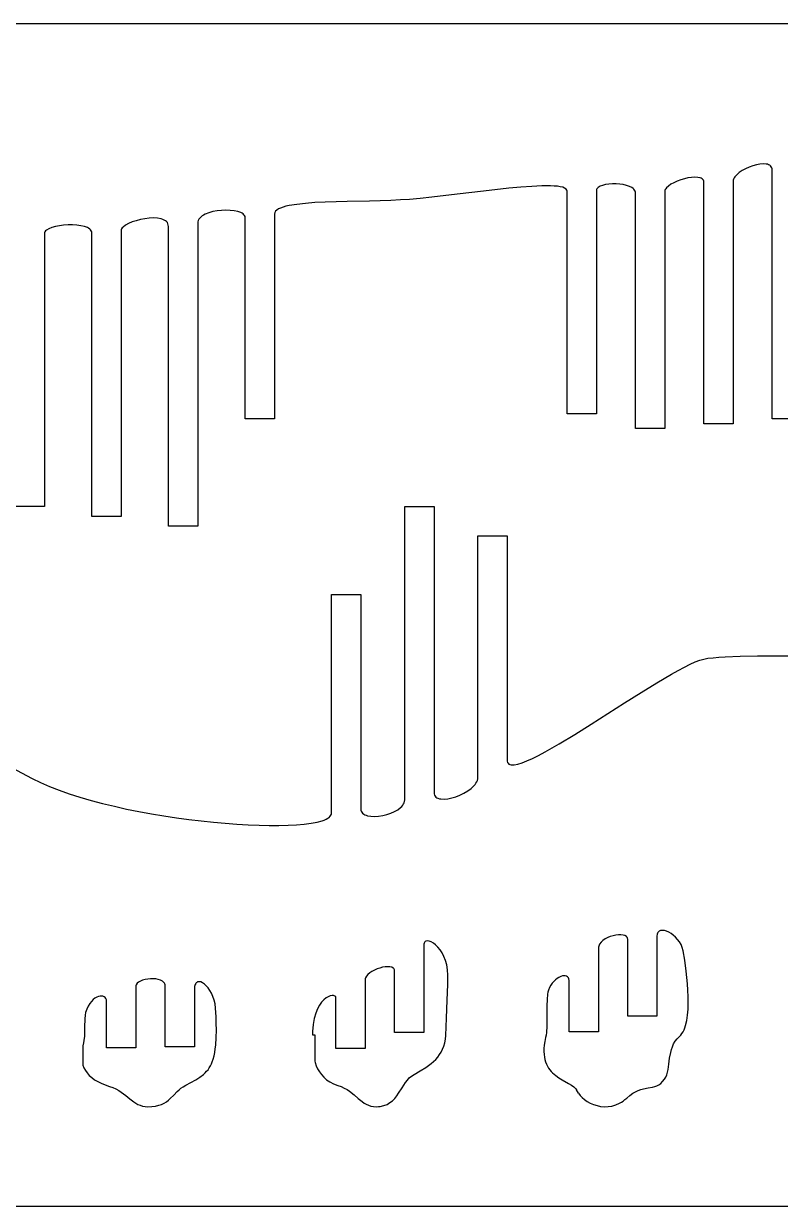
# Model space of a CAD drawing. Extents: x -1907 to 1907, y -3764 to 3764.
# Drawn here: x -977 to -45, y -729 to 729 of the extents above; entities that cross this region are included whole.
import ezdxf

# ---------------------------------------------------------------- set-up
doc = ezdxf.new("R2010")
doc.units = 0
doc.header["$MEASUREMENT"] = 0
doc.layers.get('0').update_dxf_attribs({"linetype": 'CONTINUOUS'})

msp = doc.modelspace()

# ---------------------------------------------------------------- linework, layer by layer
for p, q in [((-1907, 728.8), (1907, 728.8)), ((-74.3, 554.8), (-78.8, 553.5)), ((-70, 555.7), (-74.3, 554.8)), ((-65.9, 556), (-70, 555.7)), ((-62.3, 555.8), (-65.9, 556)), ((-60.7, 555.5), (-62.3, 555.8)), ((-59.2, 555), (-60.7, 555.5)), ((-57.9, 554.4), (-59.2, 555)), ((-56.8, 553.5), (-57.9, 554.4)), ((-150.1, 539.6), (-154.1, 539.3)), ((-146.4, 539.4), (-150.1, 539.6)), ((-143.4, 538.8), (-146.4, 539.4)), ((-100.8, 539.9), (-101.7, 538.6)), ((-98.4, 542.6), (-100.8, 539.9)), ((-95.3, 545.2), (-98.4, 542.6)), ((-91.7, 547.7), (-95.3, 545.2)), ((-87.6, 549.9), (-91.7, 547.7)), ((-83.3, 551.9), (-87.6, 549.9)), ((-78.8, 553.5), (-83.3, 551.9)), ((-56, 552.5), (-56.8, 553.5)), ((-55.3, 551.3), (-56, 552.5)), ((-54.9, 549.9), (-55.3, 551.3)), ((-54.8, 548.3), (-54.9, 549.9)), ((-54.8, 241.8), (-54.8, 548.3)), ((-379, 526), (-410.3, 522.5)), ((-364.4, 527.3), (-379, 526)), ((-350.8, 528.3), (-364.4, 527.3)), ((-338.6, 528.9), (-350.8, 528.3)), ((-328, 528.9), (-338.6, 528.9)), ((-323.4, 528.7), (-328, 528.9)), ((-319.3, 528.4), (-323.4, 528.7)), ((-315.8, 527.8), (-319.3, 528.4)), ((-312.8, 527.1), (-315.8, 527.8)), ((-310.4, 526.1), (-312.8, 527.1)), ((-308.6, 525), (-310.4, 526.1)), ((-307.6, 523.7), (-308.6, 525)), ((-270.6, 525.3), (-271, 524.4)), ((-269.9, 526.2), (-270.6, 525.3)), ((-269.1, 527), (-269.9, 526.2)), ((-266.7, 528.4), (-269.1, 527)), ((-263.6, 529.5), (-266.7, 528.4)), ((-260, 530.4), (-263.6, 529.5)), ((-255.9, 531), (-260, 530.4)), ((-251.6, 531.3), (-255.9, 531)), ((-247.1, 531.3), (-251.6, 531.3)), ((-242.6, 531.1), (-247.1, 531.3)), ((-238.3, 530.5), (-242.6, 531.1)), ((-234.2, 529.5), (-238.3, 530.5)), ((-230.6, 528.3), (-234.2, 529.5)), ((-227.5, 526.7), (-230.6, 528.3)), ((-226.2, 525.7), (-227.5, 526.7)), ((-225.1, 524.7), (-226.2, 525.7)), ((-185.8, 525.4), (-186.5, 524.3)), ((-184.9, 526.5), (-185.8, 525.4)), ((-182.6, 528.7), (-184.9, 526.5)), ((-179.5, 530.8), (-182.6, 528.7)), ((-175.8, 532.8), (-179.5, 530.8)), ((-171.8, 534.6), (-175.8, 532.8)), ((-167.4, 536.2), (-171.8, 534.6)), ((-163, 537.6), (-167.4, 536.2)), ((-158.5, 538.6), (-163, 537.6)), ((-154.1, 539.3), (-158.5, 538.6)), ((-142.1, 538.3), (-143.4, 538.8)), ((-141, 537.6), (-142.1, 538.3)), ((-140.1, 536.8), (-141, 537.6)), ((-139.5, 535.8), (-140.1, 536.8)), ((-139.1, 534.7), (-139.5, 535.8)), ((-138.9, 533.4), (-139.1, 534.7)), ((-138.9, 235.8), (-138.9, 533.4)), ((-102.7, 535.9), (-102.9, 534.6)), ((-102.9, 534.6), (-102.9, 235.8)), ((-102.3, 537.2), (-102.7, 535.9)), ((-101.7, 538.6), (-102.3, 537.2)), ((-550.7, 510.2), (-578.3, 509.7)), ((-524.5, 510.9), (-550.7, 510.2)), ((-512.5, 511.5), (-524.5, 510.9)), ((-501.6, 512.2), (-512.5, 511.5)), ((-488.2, 513.4), (-501.6, 512.2)), ((-473.8, 514.9), (-488.2, 513.4)), ((-442.6, 518.6), (-473.8, 514.9)), ((-410.3, 522.5), (-442.6, 518.6)), ((-307.3, 522.9), (-307.6, 523.7)), ((-307.2, 522.1), (-307.3, 522.9)), ((-307.2, 247.8), (-307.2, 522.1)), ((-271, 524.4), (-271.1, 523.4)), ((-271.1, 523.4), (-271.1, 247.8)), ((-224.2, 523.6), (-225.1, 524.7)), ((-223.6, 522.4), (-224.2, 523.6)), ((-223.2, 521.1), (-223.6, 522.4)), ((-223.1, 519.7), (-223.2, 521.1)), ((-223.1, 229.8), (-223.1, 519.7)), ((-186.9, 523.2), (-187, 522.1)), ((-187, 522.1), (-187, 229.8)), ((-186.5, 524.3), (-186.9, 523.2)), ((-748.7, 495.7), (-753.1, 493.9)), ((-743.8, 497.1), (-748.7, 495.7)), ((-738.5, 498.1), (-743.8, 497.1)), ((-733, 498.7), (-738.5, 498.1)), ((-727.6, 498.9), (-733, 498.7)), ((-722.3, 498.7), (-727.6, 498.9)), ((-717.4, 498.2), (-722.3, 498.7)), ((-713, 497.3), (-717.4, 498.2)), ((-709.2, 495.9), (-713, 497.3)), ((-707.7, 495.1), (-709.2, 495.9)), ((-667.5, 496), (-667.8, 494.2)), ((-666.5, 497.6), (-667.5, 496)), ((-665, 499.1), (-666.5, 497.6)), ((-662.9, 500.4), (-665, 499.1)), ((-660.3, 501.6), (-662.9, 500.4)), ((-657.1, 502.7), (-660.3, 501.6)), ((-653.6, 503.7), (-657.1, 502.7)), ((-649.5, 504.6), (-653.6, 503.7)), ((-640.3, 506.1), (-649.5, 504.6)), ((-629.7, 507.3), (-640.3, 506.1)), ((-617.9, 508.2), (-629.7, 507.3)), ((-605.2, 508.9), (-617.9, 508.2)), ((-578.3, 509.7), (-605.2, 508.9)), ((-847.5, 482.5), (-851.3, 480.4)), ((-843.1, 484.4), (-847.5, 482.5)), ((-838.2, 486), (-843.1, 484.4)), ((-832.9, 487.4), (-838.2, 486)), ((-827.5, 488.4), (-832.9, 487.4)), ((-822, 489.1), (-827.5, 488.4)), ((-816.8, 489.3), (-822, 489.1)), ((-811.8, 489), (-816.8, 489.3)), ((-807.4, 488.2), (-811.8, 489)), ((-805.4, 487.6), (-807.4, 488.2)), ((-803.7, 486.8), (-805.4, 487.6)), ((-802.1, 485.9), (-803.7, 486.8)), ((-800.8, 484.8), (-802.1, 485.9)), ((-799.7, 483.6), (-800.8, 484.8)), ((-798.9, 482.2), (-799.7, 483.6)), ((-798.5, 480.6), (-798.9, 482.2)), ((-762.1, 484.5), (-762.2, 482.8)), ((-762.2, 482.8), (-762.2, 109.6)), ((-761.6, 486.2), (-762.1, 484.5)), ((-760.8, 487.7), (-761.6, 486.2)), ((-759.7, 489.2), (-760.8, 487.7)), ((-758.4, 490.5), (-759.7, 489.2)), ((-756.8, 491.8), (-758.4, 490.5)), ((-755.1, 492.9), (-756.8, 491.8)), ((-753.1, 493.9), (-755.1, 492.9)), ((-706.4, 494.3), (-707.7, 495.1)), ((-705.3, 493.3), (-706.4, 494.3)), ((-704.5, 492.2), (-705.3, 493.3)), ((-704, 491), (-704.5, 492.2)), ((-703.8, 489.8), (-704, 491)), ((-703.8, 241.8), (-703.8, 489.8)), ((-667.8, 494.2), (-667.8, 241.8)), ((-950.9, 471.3), (-951.1, 470.2)), ((-951.1, 470.2), (-951.1, 133.6)), ((-950.5, 472.4), (-950.9, 471.3)), ((-949.7, 473.4), (-950.5, 472.4)), ((-948.6, 474.4), (-949.7, 473.4)), ((-945.7, 476.1), (-948.6, 474.4)), ((-942, 477.6), (-945.7, 476.1)), ((-937.6, 478.8), (-942, 477.6)), ((-932.6, 479.7), (-937.6, 478.8)), ((-927.4, 480.4), (-932.6, 479.7)), ((-921.9, 480.7), (-927.4, 480.4)), ((-916.5, 480.7), (-921.9, 480.7)), ((-911.2, 480.4), (-916.5, 480.7)), ((-906.3, 479.8), (-911.2, 480.4)), ((-901.8, 478.8), (-906.3, 479.8)), ((-898.1, 477.5), (-901.8, 478.8)), ((-896.6, 476.6), (-898.1, 477.5)), ((-895.2, 475.7), (-896.6, 476.6)), ((-894.2, 474.7), (-895.2, 475.7)), ((-893.4, 473.6), (-894.2, 474.7)), ((-892.9, 472.4), (-893.4, 473.6)), ((-892.7, 471.1), (-892.9, 472.4)), ((-892.7, 121.6), (-892.7, 471.1)), ((-856.5, 474.6), (-856.7, 473.4)), ((-856.7, 473.4), (-856.7, 121.6)), ((-856, 475.8), (-856.5, 474.6)), ((-855.2, 477), (-856, 475.8)), ((-854.2, 478.1), (-855.2, 477)), ((-851.3, 480.4), (-854.2, 478.1)), ((-798.3, 478.8), (-798.5, 480.6)), ((-798.3, 109.6), (-798.3, 478.8)), ((-271.1, 247.8), (-307.2, 247.8)), ((-667.8, 241.8), (-703.8, 241.8)), ((-102.9, 235.8), (-138.9, 235.8)), ((-18.7, 241.8), (-54.8, 241.8)), ((-187, 229.8), (-223.1, 229.8)), ((-951.1, 133.6), (-987.2, 133.6)), ((-507.4, -228), (-507.4, 133.6)), ((-507.4, 133.6), (-471.3, 133.6)), ((-471.3, 133.6), (-471.3, -218.9)), ((-856.7, 121.6), (-892.7, 121.6)), ((-762.2, 109.6), (-798.3, 109.6)), ((-417.3, -200.3), (-417.3, 97.5)), ((-417.3, 97.5), (-381.2, 97.5)), ((-381.2, 97.5), (-381.2, -178.6)), ((-597.6, -244), (-597.6, 25.4)), ((-597.6, 25.4), (-561.5, 25.4)), ((-561.5, 25.4), (-561.5, -238.7)), ((-156, -60.7), (-149.6, -57.8)), ((-149.6, -57.8), (-143.9, -55.7)), ((-143.9, -55.7), (-139, -54.3)), ((-139, -54.3), (-133.9, -53.4)), ((-133.9, -53.4), (-127.7, -52.6)), ((-127.7, -52.6), (-120.6, -52)), ((-120.6, -52), (-112.6, -51.4)), ((-112.6, -51.4), (-94.3, -50.7)), ((-94.3, -50.7), (-73.1, -50.4)), ((-73.1, -50.4), (-49.7, -50.3)), ((-49.7, -50.3), (-24.5, -50.4)), ((-196.9, -83.4), (-179, -72.9)), ((-179, -72.9), (-170.7, -68.2)), ((-170.7, -68.2), (-163, -64.2)), ((-163, -64.2), (-156, -60.7)), ((-216.2, -95.4), (-196.9, -83.4)), ((-236.5, -108.2), (-216.2, -95.4)), ((-277.9, -134.7), (-236.5, -108.2)), ((-298, -147.3), (-277.9, -134.7)), ((-334.6, -168.8), (-317.1, -158.8)), ((-317.1, -158.8), (-298, -147.3)), ((-350, -176.8), (-342.6, -173.1)), ((-342.6, -173.1), (-334.6, -168.8)), ((-991.5, -187.9), (-966.1, -201.6)), ((-381.2, -178.6), (-381.1, -180.3)), ((-381.1, -180.3), (-380.6, -181.7)), ((-380.6, -181.7), (-380, -182.8)), ((-380, -182.8), (-379, -183.7)), ((-379, -183.7), (-377.8, -184.3)), ((-377.8, -184.3), (-376.3, -184.7)), ((-376.3, -184.7), (-374.7, -184.8)), ((-374.7, -184.8), (-372.7, -184.7)), ((-372.7, -184.7), (-368.2, -183.9)), ((-368.2, -183.9), (-362.9, -182.3)), ((-362.9, -182.3), (-356.8, -179.9)), ((-356.8, -179.9), (-350, -176.8)), ((-966.1, -201.6), (-955.9, -206.6)), ((-418.6, -205.6), (-417.9, -203.8)), ((-417.9, -203.8), (-417.4, -202.1)), ((-417.4, -202.1), (-417.3, -200.3)), ((-955.9, -206.6), (-944.9, -211.4)), ((-944.9, -211.4), (-933.1, -216)), ((-933.1, -216), (-920.5, -220.4)), ((-434.4, -219.6), (-429.8, -216.9)), ((-429.8, -216.9), (-425.7, -213.9)), ((-425.7, -213.9), (-422.3, -210.7)), ((-422.3, -210.7), (-420.8, -209)), ((-420.8, -209), (-419.6, -207.3)), ((-419.6, -207.3), (-418.6, -205.6)), ((-920.5, -220.4), (-907.4, -224.6)), ((-907.4, -224.6), (-893.6, -228.6)), ((-893.6, -228.6), (-879.4, -232.3)), ((-879.4, -232.3), (-864.8, -235.8)), ((-509.7, -234.5), (-508.7, -232.9)), ((-508.7, -232.9), (-508, -231.3)), ((-508, -231.3), (-507.6, -229.7)), ((-507.6, -229.7), (-507.4, -228)), ((-471.3, -218.9), (-471.2, -220.6)), ((-471.2, -220.6), (-470.7, -222)), ((-470.7, -222), (-470, -223.3)), ((-470, -223.3), (-469, -224.4)), ((-469, -224.4), (-467.8, -225.2)), ((-467.8, -225.2), (-466.4, -225.9)), ((-466.4, -225.9), (-464.7, -226.4)), ((-464.7, -226.4), (-462.9, -226.7)), ((-462.9, -226.7), (-458.8, -226.9)), ((-458.8, -226.9), (-454.2, -226.4)), ((-454.2, -226.4), (-449.3, -225.4)), ((-449.3, -225.4), (-444.3, -223.9)), ((-444.3, -223.9), (-439.3, -221.9)), ((-439.3, -221.9), (-434.4, -219.6)), ((-864.8, -235.8), (-849.9, -239.1)), ((-849.9, -239.1), (-834.7, -242.1)), ((-834.7, -242.1), (-819.4, -244.9)), ((-819.4, -244.9), (-804, -247.5)), ((-804, -247.5), (-788.5, -249.8)), ((-599.3, -248.1), (-598.3, -246.8)), ((-598.3, -246.8), (-597.7, -245.4)), ((-597.7, -245.4), (-597.6, -244)), ((-561.5, -238.7), (-561.3, -240.4)), ((-561.3, -240.4), (-560.9, -241.8)), ((-560.9, -241.8), (-560.2, -243.2)), ((-560.2, -243.2), (-559.2, -244.3)), ((-559.2, -244.3), (-557.9, -245.3)), ((-557.9, -245.3), (-556.5, -246.2)), ((-556.5, -246.2), (-554.9, -246.9)), ((-554.9, -246.9), (-553, -247.4)), ((-553, -247.4), (-549, -248.1)), ((-539.5, -247.9), (-534.5, -247.1)), ((-534.5, -247.1), (-529.4, -245.9)), ((-529.4, -245.9), (-524.5, -244.3)), ((-524.5, -244.3), (-520, -242.3)), ((-520, -242.3), (-515.9, -240)), ((-515.9, -240), (-512.4, -237.3)), ((-512.4, -237.3), (-511, -235.9)), ((-511, -235.9), (-509.7, -234.5)), ((-788.5, -249.8), (-773.2, -251.9)), ((-773.2, -251.9), (-758, -253.8)), ((-758, -253.8), (-743, -255.3)), ((-743, -255.3), (-728.3, -256.7)), ((-728.3, -256.7), (-714, -257.8)), ((-714, -257.8), (-700.2, -258.6)), ((-700.2, -258.6), (-686.8, -259.1)), ((-686.8, -259.1), (-674.2, -259.4)), ((-674.2, -259.4), (-662.2, -259.4)), ((-662.2, -259.4), (-650.9, -259.1)), ((-650.9, -259.1), (-640.6, -258.6)), ((-640.6, -258.6), (-631.1, -257.8)), ((-631.1, -257.8), (-622.7, -256.7)), ((-622.7, -256.7), (-615.3, -255.3)), ((-615.3, -255.3), (-609.1, -253.6)), ((-609.1, -253.6), (-606.5, -252.7)), ((-606.5, -252.7), (-604.2, -251.7)), ((-604.2, -251.7), (-602.2, -250.6)), ((-602.2, -250.6), (-600.6, -249.4)), ((-600.6, -249.4), (-599.3, -248.1)), ((-549, -248.1), (-544.4, -248.3)), ((-544.4, -248.3), (-539.5, -247.9)), ((-196.4, -393.3), (-196.7, -396)), ((-196, -392.2), (-196.4, -393.3)), ((-195.5, -391.2), (-196, -392.2)), ((-194.9, -390.4), (-195.5, -391.2)), ((-194.1, -389.8), (-194.9, -390.4)), ((-192.3, -388.9), (-194.1, -389.8)), ((-190.1, -388.7), (-192.3, -388.9)), ((-187.6, -388.9), (-190.1, -388.7)), ((-185, -389.6), (-187.6, -388.9)), ((-182.2, -390.8), (-185, -389.6)), ((-179.4, -392.5), (-182.2, -390.8)), ((-176.6, -394.5), (-179.4, -392.5)), ((-483.8, -405.7), (-483.9, -406.9)), ((-483.9, -406.9), (-483.9, -514.7)), ((-483.6, -404.6), (-483.8, -405.7)), ((-483.2, -403.8), (-483.6, -404.6)), ((-482.7, -403), (-483.2, -403.8)), ((-482, -402.5), (-482.7, -403)), ((-481.2, -402.1), (-482, -402.5)), ((-479.4, -401.7), (-481.2, -402.1)), ((-477.1, -402), (-479.4, -401.7)), ((-474.7, -402.9), (-477.1, -402)), ((-472, -404.5), (-474.7, -402.9)), ((-469.3, -406.6), (-472, -404.5)), ((-466.5, -409.3), (-469.3, -406.6)), ((-268.5, -408.1), (-268.8, -409.5)), ((-268, -406.8), (-268.5, -408.1)), ((-267.3, -405.5), (-268, -406.8)), ((-265.5, -403.2), (-267.3, -405.5)), ((-263.2, -401.1), (-265.5, -403.2)), ((-260.5, -399.2), (-263.2, -401.1)), ((-257.4, -397.6), (-260.5, -399.2)), ((-254.2, -396.3), (-257.4, -397.6)), ((-250.8, -395.3), (-254.2, -396.3)), ((-247.5, -394.6), (-250.8, -395.3)), ((-244.2, -394.2), (-247.5, -394.6)), ((-241.2, -394.2), (-244.2, -394.2)), ((-238.4, -394.5), (-241.2, -394.2)), ((-236.1, -395.2), (-238.4, -394.5)), ((-234.3, -396.2), (-236.1, -395.2)), ((-233.7, -396.9), (-234.3, -396.2)), ((-233.2, -397.6), (-233.7, -396.9)), ((-232.9, -398.5), (-233.2, -397.6)), ((-232.8, -399.5), (-232.9, -398.5)), ((-232.8, -494.3), (-232.8, -399.5)), ((-196.7, -396), (-196.7, -494.3)), ((-173.9, -397), (-176.6, -394.5)), ((-171.3, -399.8), (-173.9, -397)), ((-169.1, -402.9), (-171.3, -399.8)), ((-167.1, -406.3), (-169.1, -402.9)), ((-165.6, -409.9), (-167.1, -406.3)), ((-463.9, -412.6), (-466.5, -409.3)), ((-461.4, -416.4), (-463.9, -412.6)), ((-459.1, -420.8), (-461.4, -416.4)), ((-457.2, -425.8), (-459.1, -420.8)), ((-268.8, -409.5), (-268.9, -410.9)), ((-268.9, -410.9), (-268.9, -513.7)), ((-164.6, -413.8), (-165.6, -409.9)), ((-162.6, -425.2), (-164.6, -413.8)), ((-541.4, -436.2), (-544.6, -437.6)), ((-538, -435.1), (-541.4, -436.2)), ((-534.7, -434.2), (-538, -435.1)), ((-531.4, -433.7), (-534.7, -434.2)), ((-528.4, -433.5), (-531.4, -433.7)), ((-525.6, -433.6), (-528.4, -433.5)), ((-523.3, -434.2), (-525.6, -433.6)), ((-521.5, -435.1), (-523.3, -434.2)), ((-520.9, -435.8), (-521.5, -435.1)), ((-520.4, -436.6), (-520.9, -435.8)), ((-520.1, -437.5), (-520.4, -436.6)), ((-455.7, -431.2), (-457.2, -425.8)), ((-454.7, -437.2), (-455.7, -431.2)), ((-454.2, -443.7), (-454.7, -437.2)), ((-160.6, -439.1), (-162.6, -425.2)), ((-832.9, -451.1), (-835.2, -452.4)), ((-830.1, -450.1), (-832.9, -451.1)), ((-827.1, -449.2), (-830.1, -450.1)), ((-823.8, -448.7), (-827.1, -449.2)), ((-820.5, -448.4), (-823.8, -448.7)), ((-817.1, -448.3), (-820.5, -448.4)), ((-813.8, -448.6), (-817.1, -448.3)), ((-810.8, -449.2), (-813.8, -448.6)), ((-808.1, -450), (-810.8, -449.2)), ((-805.8, -451.2), (-808.1, -450)), ((-804, -452.8), (-805.8, -451.2)), ((-555.9, -448.5), (-556, -449.6)), ((-556, -449.6), (-556, -534.1)), ((-555.6, -447.3), (-555.9, -448.5)), ((-554.5, -445.1), (-555.6, -447.3)), ((-552.7, -443), (-554.5, -445.1)), ((-550.4, -441), (-552.7, -443)), ((-547.7, -439.2), (-550.4, -441)), ((-544.6, -437.6), (-547.7, -439.2)), ((-520, -438.5), (-520.1, -437.5)), ((-520, -514.7), (-520, -438.5)), ((-454.4, -455.5), (-454.2, -443.7)), ((-323.8, -451.5), (-325.7, -453.8)), ((-321.7, -449.5), (-323.8, -451.5)), ((-319.6, -447.9), (-321.7, -449.5)), ((-317.4, -446.6), (-319.6, -447.9)), ((-315.3, -445.6), (-317.4, -446.6)), ((-313.2, -444.9), (-315.3, -445.6)), ((-311.3, -444.6), (-313.2, -444.9)), ((-309.6, -444.7), (-311.3, -444.6)), ((-308, -445.1), (-309.6, -444.7)), ((-306.7, -445.9), (-308, -445.1)), ((-305.8, -447), (-306.7, -445.9)), ((-305.1, -448.5), (-305.8, -447)), ((-304.9, -450.5), (-305.1, -448.5)), ((-304.9, -513.7), (-304.9, -450.5)), ((-159, -454.6), (-160.6, -439.1)), ((-838.4, -456.6), (-838.5, -457.6)), ((-838.5, -457.6), (-838.5, -533.5)), ((-838.1, -455.7), (-838.4, -456.6)), ((-836.9, -453.9), (-838.1, -455.7)), ((-835.2, -452.4), (-836.9, -453.9)), ((-803.3, -453.7), (-804, -452.8)), ((-802.8, -454.6), (-803.3, -453.7)), ((-802.5, -455.7), (-802.8, -454.6)), ((-802.4, -456.9), (-802.5, -455.7)), ((-802.4, -532.1), (-802.4, -456.9)), ((-766.1, -457.7), (-766.4, -461)), ((-766.4, -461), (-766.4, -532.1)), ((-765.3, -455.2), (-766.1, -457.7)), ((-764.8, -454.2), (-765.3, -455.2)), ((-764.1, -453.4), (-764.8, -454.2)), ((-763.4, -452.8), (-764.1, -453.4)), ((-762.6, -452.3), (-763.4, -452.8)), ((-761.7, -452.1), (-762.6, -452.3)), ((-760.7, -452), (-761.7, -452.1)), ((-758.6, -452.3), (-760.7, -452)), ((-756.4, -453.3), (-758.6, -452.3)), ((-754.1, -454.8), (-756.4, -453.3)), ((-751.7, -456.9), (-754.1, -454.8)), ((-749.4, -459.5), (-751.7, -456.9)), ((-747.2, -462.7), (-749.4, -459.5)), ((-745.2, -466.2), (-747.2, -462.7)), ((-743.5, -470.2), (-745.2, -466.2)), ((-454.9, -474.8), (-454.4, -455.5)), ((-331.1, -464.7), (-331.6, -467.4)), ((-330.4, -462.3), (-331.1, -464.7)), ((-329.1, -459.2), (-330.4, -462.3)), ((-327.5, -456.3), (-329.1, -459.2)), ((-325.7, -453.8), (-327.5, -456.3)), ((-158.5, -462.5), (-159, -454.6)), ((-158.2, -470.5), (-158.5, -462.5)), ((-895.2, -478.8), (-897.1, -482)), ((-893.1, -476.2), (-895.2, -478.8)), ((-891, -474), (-893.1, -476.2)), ((-888.8, -472.3), (-891, -474)), ((-886.7, -471), (-888.8, -472.3)), ((-884.6, -470.2), (-886.7, -471)), ((-882.6, -469.7), (-884.6, -470.2)), ((-880.7, -469.7), (-882.6, -469.7)), ((-879, -469.9), (-880.7, -469.7)), ((-877.5, -470.5), (-879, -469.9)), ((-876.3, -471.5), (-877.5, -470.5)), ((-875.4, -472.7), (-876.3, -471.5)), ((-874.8, -474.2), (-875.4, -472.7)), ((-874.6, -475.9), (-874.8, -474.2)), ((-874.6, -533.5), (-874.6, -475.9)), ((-742.1, -474.6), (-743.5, -470.2)), ((-741, -479.4), (-742.1, -474.6)), ((-740.4, -484.4), (-741, -479.4)), ((-612.3, -480.8), (-614.7, -485.4)), ((-609.7, -477.1), (-612.3, -480.8)), ((-606.9, -474.1), (-609.7, -477.1)), ((-604.2, -471.9), (-606.9, -474.1)), ((-601.5, -470.4), (-604.2, -471.9)), ((-599, -469.4), (-601.5, -470.4)), ((-596.8, -469), (-599, -469.4)), ((-594.9, -469.1), (-596.8, -469)), ((-593.4, -469.6), (-594.9, -469.1)), ((-592.4, -470.5), (-593.4, -469.6)), ((-592.2, -471.1), (-592.4, -470.5)), ((-592.1, -471.7), (-592.2, -471.1)), ((-592.1, -534.1), (-592.1, -471.7)), ((-455.8, -497), (-454.9, -474.8)), ((-332.1, -474), (-332.3, -481.7)), ((-331.6, -467.4), (-332.1, -474)), ((-158.4, -486), (-158.2, -478.4)), ((-158.2, -478.4), (-158.2, -470.5)), ((-901.1, -493.3), (-901.5, -497.6)), ((-900.4, -489.9), (-901.1, -493.3)), ((-898.8, -485.7), (-900.4, -489.9)), ((-897.1, -482), (-898.8, -485.7)), ((-739.7, -495.4), (-740.4, -484.4)), ((-739.4, -503), (-739.7, -495.4)), ((-616.9, -490.9), (-618.7, -497.3)), ((-614.7, -485.4), (-616.9, -490.9)), ((-332.3, -481.7), (-332.3, -490)), ((-332.3, -490), (-332.2, -498.5)), ((-196.7, -494.3), (-232.8, -494.3)), ((-160, -499.9), (-159, -493.2)), ((-159, -493.2), (-158.4, -486)), ((-901.6, -507.8), (-901.7, -513.4)), ((-901.5, -497.6), (-901.6, -507.8)), ((-739.3, -511.6), (-739.4, -503)), ((-620.1, -504.8), (-620.9, -513.3)), ((-618.7, -497.3), (-620.1, -504.8)), ((-456.9, -518.2), (-455.8, -497)), ((-332.3, -506.8), (-332.8, -514.4)), ((-332.2, -498.5), (-332.3, -506.8)), ((-163.4, -511.4), (-162.4, -508.8)), ((-162.4, -508.8), (-161.5, -506)), ((-161.5, -506), (-160, -499.9)), ((-902.5, -524.6), (-903.5, -529.8)), ((-901.9, -519), (-902.5, -524.6)), ((-901.7, -513.4), (-901.9, -519)), ((-740.1, -530), (-739.5, -520.7)), ((-739.5, -520.7), (-739.3, -511.6)), ((-620.9, -513.3), (-620.9, -517.4)), ((-620.9, -517.4), (-618.1, -517.4)), ((-618.1, -517.4), (-618.1, -549.7)), ((-483.9, -514.7), (-520, -514.7)), ((-458.1, -527.3), (-457.3, -522.9)), ((-457.3, -522.9), (-456.9, -518.2)), ((-333.8, -520.9), (-334.8, -525.6)), ((-333.2, -517.8), (-333.8, -520.9)), ((-332.8, -514.4), (-333.2, -517.8)), ((-268.9, -513.7), (-304.9, -513.7)), ((-174.3, -525.4), (-171.8, -522.3)), ((-171.8, -522.3), (-168.9, -519.3)), ((-168.9, -519.3), (-167.3, -517.7)), ((-167.3, -517.7), (-165.9, -515.8)), ((-165.9, -515.8), (-164.6, -513.7)), ((-164.6, -513.7), (-163.4, -511.4)), ((-903.5, -529.8), (-903.6, -530.4)), ((-903.6, -530.4), (-903.6, -554.7)), ((-838.5, -533.5), (-874.6, -533.5)), ((-766.4, -532.1), (-802.4, -532.1)), ((-742.2, -543.4), (-741.4, -539)), ((-741.4, -539), (-740.7, -534.6)), ((-740.7, -534.6), (-740.1, -530)), ((-556, -534.1), (-592.1, -534.1)), ((-464.4, -541.8), (-462.4, -538.6)), ((-462.4, -538.6), (-460.7, -535.1)), ((-460.7, -535.1), (-459.2, -531.3)), ((-459.2, -531.3), (-458.1, -527.3)), ((-335.9, -534.1), (-336, -537.9)), ((-336, -537.9), (-335.8, -541.5)), ((-335.5, -530), (-335.9, -534.1)), ((-334.8, -525.6), (-335.5, -530)), ((-181.1, -546.3), (-179.8, -539.1)), ((-179.8, -539.1), (-178.9, -535.6)), ((-178.9, -535.6), (-177.7, -532.1)), ((-177.7, -532.1), (-176.2, -528.7)), ((-176.2, -528.7), (-174.3, -525.4)), ((-746.6, -555.8), (-745.4, -553.2)), ((-745.4, -553.2), (-744.3, -550.5)), ((-744.3, -550.5), (-743.3, -547.5)), ((-743.3, -547.5), (-742.2, -543.4)), ((-618.1, -549.7), (-617.7, -551.6)), ((-617.7, -551.6), (-616.3, -555.5)), ((-477.9, -555.3), (-474.8, -552.9)), ((-474.8, -552.9), (-471.9, -550.4)), ((-471.9, -550.4), (-469.1, -547.7)), ((-469.1, -547.7), (-466.7, -544.9)), ((-466.7, -544.9), (-464.4, -541.8)), ((-335.8, -541.5), (-335.4, -544.9)), ((-335.4, -544.9), (-334.7, -548)), ((-334.7, -548), (-333.9, -550.9)), ((-333.9, -550.9), (-332.8, -553.6)), ((-332.8, -553.6), (-331.6, -556.1)), ((-183, -560.3), (-181.9, -553.4)), ((-181.9, -553.4), (-181.1, -546.3)), ((-903.6, -554.7), (-902.4, -558)), ((-902.4, -558), (-900.6, -561.3)), ((-900.6, -561.3), (-898.4, -564.4)), ((-898.4, -564.4), (-895.8, -567.4)), ((-895.8, -567.4), (-892.8, -570.1)), ((-759.7, -569.7), (-755.2, -566.2)), ((-755.2, -566.2), (-753.2, -564.4)), ((-753.2, -564.4), (-751.3, -562.4)), ((-751.3, -562.4), (-749.6, -560.4)), ((-749.6, -560.4), (-748.1, -558.2)), ((-748.1, -558.2), (-746.6, -555.8)), ((-616.3, -555.5), (-614.6, -559.4)), ((-614.6, -559.4), (-612.5, -563.1)), ((-612.5, -563.1), (-610, -566.5)), ((-610, -566.5), (-607, -569.8)), ((-501.7, -570.6), (-499, -568.2)), ((-499, -568.2), (-495.9, -566.2)), ((-495.9, -566.2), (-488.3, -561.9)), ((-488.3, -561.9), (-481.2, -557.6)), ((-481.2, -557.6), (-477.9, -555.3)), ((-331.6, -556.1), (-330.2, -558.4)), ((-330.2, -558.4), (-328.7, -560.6)), ((-328.7, -560.6), (-327, -562.5)), ((-327, -562.5), (-325.2, -564.4)), ((-325.2, -564.4), (-321.4, -567.7)), ((-321.4, -567.7), (-317.4, -570.5)), ((-185.9, -569.5), (-184.6, -566.6)), ((-184.6, -566.6), (-183.7, -563.5)), ((-183.7, -563.5), (-183, -560.3)), ((-892.8, -570.1), (-889.3, -572.7)), ((-889.3, -572.7), (-885.4, -575.1)), ((-885.4, -575.1), (-881, -577.2)), ((-881, -577.2), (-876.2, -579.2)), ((-876.2, -579.2), (-870.9, -581)), ((-870.9, -581), (-866.8, -582.5)), ((-866.8, -582.5), (-863, -584.1)), ((-782.9, -583.3), (-780.2, -581.4)), ((-780.2, -581.4), (-777.1, -579.6)), ((-777.1, -579.6), (-770.6, -576.2)), ((-770.6, -576.2), (-764.8, -572.9)), ((-764.8, -572.9), (-759.7, -569.7)), ((-607, -569.8), (-603.5, -572.7)), ((-603.5, -572.7), (-599.5, -575.4)), ((-599.5, -575.4), (-594.9, -577.7)), ((-594.9, -577.7), (-589.7, -579.7)), ((-589.7, -579.7), (-585.6, -581.2)), ((-585.6, -581.2), (-581.8, -583)), ((-581.8, -583), (-578.4, -584.9)), ((-514.9, -589.5), (-510.6, -582.8)), ((-510.6, -582.8), (-506.4, -576.3)), ((-506.4, -576.3), (-504.1, -573.3)), ((-504.1, -573.3), (-501.7, -570.6)), ((-317.4, -570.5), (-313.4, -573)), ((-313.4, -573), (-305.5, -577.4)), ((-305.5, -577.4), (-302, -579.5)), ((-302, -579.5), (-299.1, -581.6)), ((-299.1, -581.6), (-296.7, -583.8)), ((-213.4, -584.1), (-207.5, -582.9)), ((-207.5, -582.9), (-202.1, -581.9)), ((-202.1, -581.9), (-199.5, -581.2)), ((-199.5, -581.2), (-197, -580.3)), ((-197, -580.3), (-194.5, -579)), ((-194.5, -579), (-192.1, -577.3)), ((-192.1, -577.3), (-189.8, -575)), ((-189.8, -575), (-187.5, -572.2)), ((-187.5, -572.2), (-185.9, -569.5)), ((-863, -584.1), (-859.6, -586)), ((-859.6, -586), (-856.5, -587.9)), ((-856.5, -587.9), (-851, -592.1)), ((-851, -592.1), (-846, -596.2)), ((-846, -596.2), (-841.1, -600)), ((-798.4, -598.1), (-796.1, -596.1)), ((-796.1, -596.1), (-791.8, -591.8)), ((-791.8, -591.8), (-787.6, -587.4)), ((-787.6, -587.4), (-785.3, -585.3)), ((-785.3, -585.3), (-782.9, -583.3)), ((-578.4, -584.9), (-575.3, -587)), ((-575.3, -587), (-569.8, -591.3)), ((-569.8, -591.3), (-564.8, -595.7)), ((-564.8, -595.7), (-559.9, -599.7)), ((-522.5, -598.6), (-519.7, -595.8)), ((-519.7, -595.8), (-517.2, -592.7)), ((-517.2, -592.7), (-514.9, -589.5)), ((-296.7, -583.8), (-295.8, -585.1)), ((-293.5, -589.2), (-295.8, -585.1)), ((-293.5, -589.2), (-291.4, -592)), ((-291.4, -592), (-288.8, -594.7)), ((-288.8, -594.7), (-285.8, -597.2)), ((-285.8, -597.2), (-282.5, -599.5)), ((-238.3, -599), (-236.1, -597.3)), ((-236.1, -597.3), (-234, -595.4)), ((-234, -595.4), (-230.2, -592.1)), ((-230.2, -592.1), (-226.5, -589.5)), ((-226.5, -589.5), (-223, -587.5)), ((-223, -587.5), (-219.7, -586)), ((-219.7, -586), (-216.5, -584.9)), ((-216.5, -584.9), (-213.4, -584.1)), ((-841.1, -600), (-838.7, -601.7)), ((-838.7, -601.7), (-836.1, -603.1)), ((-836.1, -603.1), (-833.3, -604.3)), ((-833.3, -604.3), (-830.3, -605.2)), ((-830.3, -605.2), (-827.1, -605.8)), ((-827.1, -605.8), (-823.6, -606)), ((-823.6, -606), (-818.6, -605.8)), ((-818.6, -605.8), (-814.1, -605.2)), ((-814.1, -605.2), (-810.2, -604.3)), ((-810.2, -604.3), (-806.7, -603.1)), ((-806.7, -603.1), (-803.7, -601.6)), ((-803.7, -601.6), (-800.9, -599.9)), ((-800.9, -599.9), (-798.4, -598.1)), ((-559.9, -599.7), (-557.5, -601.5)), ((-557.5, -601.5), (-554.9, -603)), ((-554.9, -603), (-552.1, -604.3)), ((-552.1, -604.3), (-549.1, -605.2)), ((-549.1, -605.2), (-545.9, -605.8)), ((-545.9, -605.8), (-542.4, -606)), ((-542.4, -606), (-539.8, -605.9)), ((-539.8, -605.9), (-537.4, -605.6)), ((-537.4, -605.6), (-532.9, -604.6)), ((-532.9, -604.6), (-529, -603.1)), ((-529, -603.1), (-525.5, -601)), ((-525.5, -601), (-522.5, -598.6)), ((-282.5, -599.5), (-278.8, -601.6)), ((-278.8, -601.6), (-274.8, -603.3)), ((-274.8, -603.3), (-270.5, -604.6)), ((-270.5, -604.6), (-266.1, -605.6)), ((-266.1, -605.6), (-261.5, -606)), ((-261.5, -606), (-256.9, -605.9)), ((-256.9, -605.9), (-252.2, -605.2)), ((-252.2, -605.2), (-247.5, -603.8)), ((-247.5, -603.8), (-242.9, -601.8)), ((-242.9, -601.8), (-240.6, -600.5)), ((-240.6, -600.5), (-238.3, -599)), ((1907, -728.8), (-1907, -728.8))]:
    msp.add_line(p, q)

doc.saveas('drawing.dxf')
